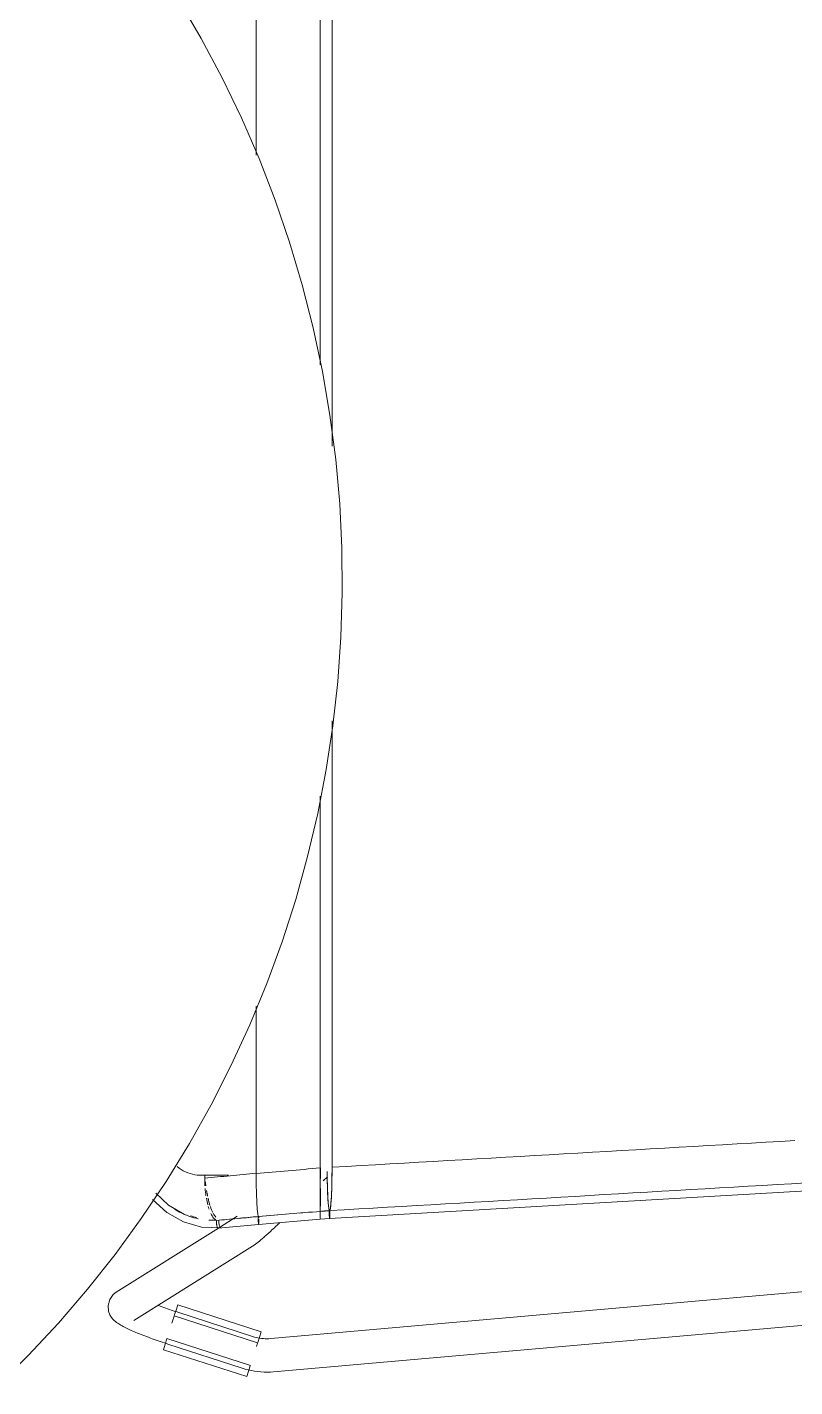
# Model space of a CAD drawing. Header units: millimetres. Extents: x 155927 to 295199, y -4084 to 97293.
# Drawn here: x 160035.2 to 160311.4, y 22518.1 to 23007 of the extents above; entities that cross this region are included whole.
import ezdxf

# ---------------------------------------------------------------- set-up
doc = ezdxf.new("R2010")
doc.units = ezdxf.units.MM
doc.header["$MEASUREMENT"] = 0
doc.layers.add('I-FURN', color=8, linetype='CONTINUOUS', lineweight=9)

msp = doc.modelspace()

# ---------------------------------------------------------------- linework, layer by layer
at = {"layer": 'I-FURN'}
for p, q in [((160117.6, 23021.15), (160117.6, 22961.03)), ((160117.6, 22961.03), (160117.6, 23021.15)), ((160097.83, 23002.98), (160089.75, 23016.79)), ((160140.56, 22885.57), (160140.56, 23019.2)), ((160140.56, 23019.2), (160140.56, 22885.57)), ((160144.88, 22856.34), (160144.88, 23018.94)), ((160144.88, 23018.94), (160144.88, 22856.34)), ((160105.35, 22988.86), (160097.83, 23002.98)), ((160112.3, 22974.45), (160105.35, 22988.86)), ((160118.66, 22959.77), (160112.3, 22974.45)), ((160124.44, 22944.85), (160118.66, 22959.77)), ((160129.61, 22929.71), (160124.44, 22944.85)), ((160134.17, 22914.37), (160129.61, 22929.71)), ((160138.12, 22898.87), (160134.17, 22914.37)), ((160141.44, 22883.22), (160138.12, 22898.87)), ((160144.13, 22867.45), (160141.44, 22883.22)), ((160146.19, 22851.58), (160144.13, 22867.45)), ((160147.62, 22835.65), (160146.19, 22851.58)), ((160148.41, 22819.67), (160147.62, 22835.65)), ((160148.55, 22803.67), (160148.41, 22819.67)), ((160148.06, 22787.68), (160148.55, 22803.67)), ((160146.93, 22771.72), (160148.06, 22787.68)), ((160145.16, 22755.82), (160146.93, 22771.72)), ((160144.88, 22597.04), (160144.88, 22757.61)), ((160144.88, 22757.61), (160144.88, 22597.04)), ((160142.76, 22740), (160145.16, 22755.82)), ((160139.72, 22724.29), (160142.76, 22740)), ((160140.56, 22596.77), (160140.56, 22730.51)), ((160140.56, 22730.51), (160140.56, 22596.77)), ((160136.06, 22708.72), (160139.72, 22724.29)), ((160131.78, 22693.3), (160136.06, 22708.72)), ((160126.89, 22678.07), (160131.78, 22693.3)), ((160121.39, 22663.05), (160126.89, 22678.07)), ((160115.3, 22648.25), (160121.39, 22663.05)), ((160117.6, 22654.95), (160117.6, 22594.83)), ((160117.6, 22594.83), (160117.6, 22654.95)), ((160108.62, 22633.72), (160115.3, 22648.25)), ((160101.36, 22619.46), (160108.62, 22633.72)), ((160093.54, 22605.5), (160101.36, 22619.46)), ((160085.17, 22591.87), (160093.54, 22605.5)), ((160140.57, 22592.99), (160140.56, 22596.77)), ((160140.56, 22596.77), (160140.57, 22592.98)), ((160140.69, 22596.76), (160140.69, 22592.98)), ((160140.69, 22592.98), (160140.69, 22596.76)), ((160143.1, 22595.5), (160143.12, 22593.24)), ((160143.99, 22578.58), (160475.9, 22597.87)), ((160144.85, 22593.25), (160144.88, 22597.04)), ((160076.25, 22578.58), (160085.17, 22591.87)), ((160097.8, 22594.12), (160107.56, 22594.12)), ((160099.04, 22593.13), (160099.04, 22594.18)), ((160117.6, 22594.83), (160117.62, 22591.07)), ((160117.62, 22591.07), (160117.6, 22594.71)), ((160117.7, 22587.53), (160117.62, 22590.97)), ((160117.62, 22590.97), (160117.7, 22587.54)), ((160140.57, 22589.42), (160140.57, 22592.98)), ((160140.57, 22592.98), (160140.57, 22589.42)), ((160141.71, 22592.08), (160143.24, 22593.55)), ((160143.12, 22593.24), (160143.2, 22589.69)), ((160144.78, 22589.69), (160144.85, 22593.25)), ((160085.39, 22580.73), (160080.24, 22585.47)), ((160085.97, 22583.41), (160081.5, 22587.68)), ((160117.7, 22587.54), (160117.81, 22584.44)), ((160117.81, 22584.43), (160117.7, 22587.47)), ((160140.58, 22586.29), (160140.57, 22589.42)), ((160140.57, 22589.42), (160140.58, 22586.28)), ((160140.59, 22583.79), (160140.58, 22586.28)), ((160140.58, 22586.28), (160140.59, 22583.78)), ((160140.68, 22586.3), (160140.66, 22583.8)), ((160140.66, 22583.8), (160140.68, 22586.3)), ((160140.68, 22589.43), (160140.68, 22586.3)), ((160140.68, 22586.3), (160140.68, 22589.42)), ((160143.2, 22589.69), (160143.32, 22586.58)), ((160143.32, 22586.58), (160143.49, 22584.08)), ((160144.49, 22584.06), (160144.65, 22586.56)), ((160144.65, 22586.56), (160144.78, 22589.69)), ((160091.4, 22577.34), (160085.39, 22580.73)), ((160091.8, 22580.05), (160085.97, 22583.41)), ((160117.81, 22584.44), (160117.96, 22581.96)), ((160117.96, 22581.96), (160117.81, 22584.4)), ((160117.96, 22581.96), (160118.14, 22580.22)), ((160118.14, 22580.22), (160117.96, 22581.94)), ((160140.61, 22582.04), (160140.59, 22583.78)), ((160140.59, 22583.78), (160140.61, 22582.03)), ((160140.62, 22581.15), (160140.61, 22582.04)), ((160140.61, 22582.03), (160140.62, 22581.15)), ((160140.62, 22580.68), (160140.62, 22581.15)), ((160140.62, 22581.15), (160140.62, 22580.68)), ((160140.62, 22580.18), (160140.62, 22580.68)), ((160140.62, 22580.68), (160140.62, 22580.18)), ((160140.64, 22581.16), (160140.64, 22580.69)), ((160140.64, 22580.68), (160140.64, 22581.15)), ((160140.64, 22580.69), (160140.64, 22580.19)), ((160140.64, 22580.19), (160140.64, 22580.68)), ((160140.66, 22583.8), (160140.65, 22582.05)), ((160140.65, 22582.05), (160140.66, 22583.8)), ((160143.49, 22584.08), (160143.68, 22582.33)), ((160143.68, 22582.33), (160143.89, 22581.43)), ((160143.89, 22581.43), (160143.88, 22580.96)), ((160143.88, 22580.96), (160143.88, 22580.46)), ((160143.88, 22580.46), (160143.88, 22579.97)), ((160144.09, 22581.42), (160144.3, 22582.31)), ((160144.1, 22580.95), (160144.09, 22581.42)), ((160144.09, 22579.96), (160144.1, 22580.45)), ((160144.1, 22580.45), (160144.1, 22580.95)), ((160144.3, 22582.31), (160144.49, 22584.06)), ((160066.82, 22565.66), (160076.25, 22578.58)), ((160097.92, 22575.47), (160091.4, 22577.34)), ((160104.83, 22575.18), (160097.92, 22575.47)), ((160103.94, 22575.06), (160118.43, 22576.48)), ((160110.79, 22579.4), (160104.34, 22575.36)), ((160118.33, 22579.33), (160118.14, 22580.22)), ((160118.14, 22580.22), (160118.33, 22579.33)), ((160118.33, 22578.86), (160118.32, 22578.36)), ((160118.32, 22578.37), (160118.33, 22578.86)), ((160118.33, 22577.88), (160118.32, 22578.37)), ((160118.32, 22578.36), (160118.33, 22577.87)), ((160118.33, 22579.33), (160118.33, 22578.86)), ((160118.33, 22578.86), (160118.33, 22579.33)), ((160118.34, 22577.42), (160118.33, 22577.88)), ((160118.33, 22577.87), (160118.34, 22577.42)), ((160118.34, 22577.42), (160118.36, 22577.03)), ((160118.36, 22577.04), (160118.34, 22577.42)), ((160118.38, 22576.74), (160118.36, 22577.04)), ((160118.36, 22577.03), (160118.38, 22576.74)), ((160118.38, 22576.74), (160118.4, 22576.55)), ((160118.43, 22576.48), (160118.4, 22576.55)), ((160118.4, 22576.55), (160118.43, 22576.48)), ((160118.43, 22576.48), (160140.63, 22578.31)), ((160118.45, 22576.55), (160118.43, 22576.48)), ((160118.43, 22576.48), (160118.45, 22576.54)), ((160118.48, 22576.74), (160118.45, 22576.55)), ((160118.45, 22576.54), (160118.48, 22576.73)), ((160118.5, 22577.03), (160118.48, 22576.74)), ((160118.48, 22576.73), (160118.5, 22577.02)), ((160118.5, 22577.02), (160118.52, 22577.41)), ((160118.51, 22577.41), (160118.5, 22577.03)), ((160118.53, 22577.86), (160118.51, 22577.41)), ((160118.53, 22578.85), (160118.52, 22579.32)), ((160118.52, 22579.32), (160118.53, 22578.85)), ((160118.52, 22577.41), (160118.53, 22577.86)), ((160118.53, 22577.86), (160118.53, 22578.35)), ((160118.53, 22578.35), (160118.53, 22577.86)), ((160124.11, 22575.24), (160124.55, 22575.66)), ((160124.55, 22575.66), (160125.01, 22576.08)), ((160125.01, 22576.08), (160125.47, 22576.51)), ((160125.47, 22576.51), (160125.94, 22576.95)), ((160140.62, 22579.69), (160140.62, 22580.18)), ((160140.62, 22580.18), (160140.62, 22579.69)), ((160140.62, 22579.24), (160140.62, 22579.69)), ((160140.62, 22579.69), (160140.62, 22579.24)), ((160140.62, 22578.86), (160140.62, 22579.24)), ((160140.62, 22579.24), (160140.62, 22578.85)), ((160140.62, 22578.57), (160140.62, 22578.86)), ((160140.62, 22578.85), (160140.62, 22578.56)), ((160140.64, 22579.7), (160140.63, 22579.25)), ((160140.63, 22579.24), (160140.64, 22579.69)), ((160140.63, 22579.25), (160140.63, 22578.86)), ((160140.63, 22578.86), (160140.63, 22579.24)), ((160143.99, 22578.58), (160140.63, 22578.31)), ((160140.63, 22578.38), (160140.63, 22578.31)), ((160140.63, 22578.31), (160140.63, 22578.38)), ((160140.63, 22578.31), (160140.63, 22578.38)), ((160140.63, 22578.37), (160140.63, 22578.31)), ((160140.64, 22580.19), (160140.64, 22579.7)), ((160140.64, 22579.69), (160140.64, 22580.19)), ((160143.88, 22579.97), (160143.89, 22579.52)), ((160143.89, 22579.52), (160143.91, 22579.14)), ((160143.91, 22579.14), (160143.93, 22578.84)), ((160143.93, 22578.84), (160143.96, 22578.65)), ((160143.96, 22578.65), (160143.99, 22578.58)), ((160143.99, 22578.58), (160144.01, 22578.65)), ((160144.01, 22578.65), (160144.04, 22578.84)), ((160144.04, 22578.84), (160144.06, 22579.13)), ((160144.06, 22579.13), (160144.08, 22579.51)), ((160144.08, 22579.51), (160144.09, 22579.96)), ((160103.97, 22575.13), (160067.2, 22552.1)), ((160118.65, 22570.35), (160118.89, 22570.55)), ((160118.89, 22570.55), (160119.14, 22570.76)), ((160119.14, 22570.76), (160119.41, 22570.99)), ((160119.41, 22570.99), (160119.69, 22571.24)), ((160119.69, 22571.24), (160119.98, 22571.49)), ((160119.98, 22571.49), (160120.29, 22571.77)), ((160120.29, 22571.77), (160120.61, 22572.05)), ((160120.61, 22572.05), (160120.95, 22572.35)), ((160120.95, 22572.35), (160121.3, 22572.67)), ((160121.3, 22572.67), (160121.66, 22573)), ((160121.66, 22573), (160122.04, 22573.34)), ((160122.04, 22573.34), (160122.43, 22573.7)), ((160122.43, 22573.7), (160122.83, 22574.07)), ((160547.31, 22572.69), (160122.81, 22535.39)), ((160122.83, 22574.07), (160123.25, 22574.45)), ((160123.25, 22574.45), (160123.67, 22574.84)), ((160123.67, 22574.84), (160124.11, 22575.24)), ((160056.87, 22553.13), (160066.82, 22565.66)), ((160073.58, 22541.93), (160117.16, 22569.23)), ((160117.16, 22569.23), (160117.49, 22569.45)), ((160117.49, 22569.45), (160117.74, 22569.63)), ((160117.74, 22569.63), (160117.97, 22569.8)), ((160117.97, 22569.8), (160118.19, 22569.98)), ((160118.19, 22569.98), (160118.42, 22570.16)), ((160118.42, 22570.16), (160118.65, 22570.35)), ((160123.86, 22523.44), (160567.18, 22562.39)), ((160046.43, 22541), (160056.87, 22553.13)), ((160066.08, 22551.2), (160064.86, 22549.47)), ((160066.08, 22551.2), (160067.2, 22552.1)), ((160064.86, 22549.47), (160064.27, 22547.24)), ((160064.27, 22547.24), (160064.44, 22545.27)), ((160082.46, 22547.29), (160083.08, 22547.06)), ((160083.08, 22547.06), (160083.72, 22546.82)), ((160083.72, 22546.82), (160084.37, 22546.59)), ((160084.37, 22546.59), (160085.02, 22546.35)), ((160085.02, 22546.35), (160085.69, 22546.12)), ((160085.69, 22546.12), (160086.36, 22545.88)), ((160088.76, 22545.62), (160089.39, 22547.57)), ((160119.4, 22537.88), (160089.39, 22547.57)), ((160064.44, 22545.27), (160064.97, 22543.89)), ((160064.97, 22543.89), (160065.53, 22542.97)), ((160065.53, 22542.97), (160066.05, 22542.35)), ((160066.05, 22542.35), (160066.52, 22541.88)), ((160066.52, 22541.88), (160066.94, 22541.51)), ((160066.94, 22541.51), (160067.35, 22541.2)), ((160067.35, 22541.2), (160067.74, 22540.92)), ((160086.36, 22545.88), (160087.04, 22545.65)), ((160087.04, 22545.65), (160087.73, 22545.41)), ((160088.05, 22543.43), (160087.25, 22540.95)), ((160087.73, 22545.41), (160088.42, 22545.18)), ((160088.08, 22543.53), (160118.09, 22533.84)), ((160088.12, 22543.64), (160088.76, 22545.62)), ((160088.42, 22545.18), (160089.11, 22544.96)), ((160089.11, 22544.96), (160089.44, 22544.85)), ((160116.25, 22536.14), (160089.44, 22544.85)), ((160035.52, 22529.31), (160046.43, 22541)), ((160067.74, 22540.92), (160068.12, 22540.67)), ((160068.12, 22540.67), (160068.52, 22540.42)), ((160068.52, 22540.42), (160068.91, 22540.19)), ((160068.91, 22540.19), (160069.33, 22539.96)), ((160069.33, 22539.96), (160069.75, 22539.73)), ((160069.75, 22539.73), (160070.19, 22539.5)), ((160070.19, 22539.5), (160070.65, 22539.27)), ((160070.65, 22539.27), (160071.12, 22539.04)), ((160071.12, 22539.04), (160071.61, 22538.81)), ((160071.61, 22538.81), (160072.12, 22538.57)), ((160072.12, 22538.57), (160072.65, 22538.33)), ((160072.65, 22538.33), (160073.19, 22538.09)), ((160073.19, 22538.09), (160073.76, 22537.85)), ((160073.76, 22537.85), (160074.33, 22537.61)), ((160074.33, 22537.61), (160074.93, 22537.36)), ((160074.93, 22537.36), (160075.54, 22537.11)), ((160075.54, 22537.11), (160076.17, 22536.86)), ((160076.17, 22536.86), (160076.81, 22536.61)), ((160076.81, 22536.61), (160077.46, 22536.35)), ((160077.46, 22536.35), (160078.13, 22536.1)), ((160119.4, 22537.88), (160118.77, 22535.93)), ((160078.13, 22536.1), (160078.8, 22535.85)), ((160078.8, 22535.85), (160079.49, 22535.59)), ((160079.49, 22535.59), (160080.19, 22535.34)), ((160080.19, 22535.34), (160080.9, 22535.08)), ((160080.9, 22535.08), (160081.61, 22534.83)), ((160081.61, 22534.83), (160082.34, 22534.58)), ((160082.34, 22534.58), (160083.06, 22534.33)), ((160083.06, 22534.33), (160083.8, 22534.08)), ((160083.8, 22534.08), (160084.53, 22533.83)), ((160084.17, 22531.41), (160084.8, 22533.37)), ((160114.18, 22521.72), (160084.17, 22531.41)), ((160084.53, 22533.83), (160085.27, 22533.59)), ((160084.8, 22533.37), (160085.44, 22535.34)), ((160085.27, 22533.59), (160085.73, 22533.44)), ((160115.48, 22525.77), (160085.48, 22535.46)), ((160085.73, 22533.44), (160112.54, 22524.73)), ((160116.28, 22536.13), (160116.25, 22536.14)), ((160116.91, 22535.94), (160116.28, 22536.13)), ((160117.55, 22535.77), (160116.91, 22535.94)), ((160118.2, 22535.63), (160117.55, 22535.77)), ((160118.06, 22533.74), (160117.68, 22532.58)), ((160118.77, 22535.93), (160118.13, 22533.96)), ((160118.85, 22535.52), (160118.2, 22535.63)), ((160119.51, 22535.43), (160118.85, 22535.52)), ((160120.17, 22535.37), (160119.51, 22535.43)), ((160120.83, 22535.34), (160120.17, 22535.37)), ((160121.49, 22535.33), (160120.83, 22535.34)), ((160122.15, 22535.35), (160121.49, 22535.33)), ((160122.81, 22535.39), (160122.15, 22535.35)), ((160024.15, 22518.05), (160035.52, 22529.31)), ((160112.54, 22524.73), (160113.63, 22524.39)), ((160113.63, 22524.39), (160114.74, 22524.11)), ((160114.81, 22523.68), (160114.18, 22521.72)), ((160114.74, 22524.11), (160115.85, 22523.86)), ((160115.45, 22525.65), (160114.81, 22523.68)), ((160115.85, 22523.86), (160116.98, 22523.67)), ((160116.98, 22523.67), (160118.11, 22523.51)), ((160118.11, 22523.51), (160119.25, 22523.41)), ((160119.25, 22523.41), (160120.39, 22523.34)), ((160120.39, 22523.34), (160121.53, 22523.33)), ((160121.53, 22523.33), (160122.67, 22523.36)), ((160122.67, 22523.36), (160123.81, 22523.43)), ((160123.81, 22523.43), (160123.86, 22523.44))]:
    msp.add_line(p, q, dxfattribs=at)
for points in [[(160311.37, 22606.62), (160255.91, 22603.43), (160200.41, 22600.23), (160144.88, 22597.04)], [(160476.09, 22600.74), (160420.85, 22597.52), (160310.25, 22591.08), (160199.49, 22584.64), (160144.09, 22581.42)], [(160129.07, 22595.74), (160125.24, 22595.4), (160121.42, 22595.05), (160117.6, 22594.71)], [(160140.56, 22596.77), (160136.73, 22596.43), (160132.9, 22596.09), (160129.07, 22595.74)], [(160099.04, 22594.18), (160098.54, 22594.13), (160098.03, 22594.11), (160097.52, 22594.12)], [(160099.04, 22593.13), (160102.07, 22593.39), (160108.21, 22593.93), (160114.46, 22594.52), (160117.6, 22594.83)], [(160099.14, 22590.34), (160099.09, 22591.25), (160099.05, 22592.18), (160099.04, 22593.13)], [(160099.28, 22591.72), (160099.33, 22591.24), (160099.4, 22590.77), (160099.46, 22590.31)], [(160099.51, 22586.78), (160099.39, 22587.63), (160099.27, 22588.5), (160099.21, 22589.41)], [(160100.15, 22583.55), (160099.96, 22584.29), (160099.8, 22585.09), (160099.65, 22585.92)], [(160099.73, 22588.6), (160099.84, 22587.92), (160099.97, 22587.27), (160100.11, 22586.61)], [(160100.26, 22585.94), (160100.47, 22585.02), (160100.71, 22584.08), (160100.95, 22583.23)], [(160100.61, 22581.96), (160100.51, 22582.25), (160100.42, 22582.56), (160100.33, 22582.87)], [(160101.1, 22582.9), (160101.37, 22582.09), (160101.66, 22581.28), (160101.95, 22580.73)], [(160103.38, 22577.9), (160102.99, 22578.04), (160102.24, 22578.61), (160101.54, 22579.75), (160101.21, 22580.44)], [(160102.07, 22580.48), (160102.38, 22579.84), (160102.7, 22579.45), (160103.02, 22579.12)], [(160140.62, 22581.15), (160136.9, 22580.84), (160129.47, 22580.24), (160122.04, 22579.64), (160118.33, 22579.33)], [(160134.31, 22580.63), (160133.9, 22580.6), (160133.49, 22580.56), (160133.08, 22580.53)], [(160140.62, 22581.15), (160141.2, 22581.19), (160142.35, 22581.28), (160143.51, 22581.37), (160144.09, 22581.42)], [(160140.64, 22581.16), (160141.18, 22581.2), (160142.26, 22581.29), (160143.35, 22581.38), (160143.89, 22581.43)], [(160093.98, 22579.56), (160094.69, 22579.3), (160095.42, 22579.12), (160096.15, 22578.99)], [(160102.96, 22577.94), (160102.14, 22577.91), (160101.32, 22577.92), (160100.51, 22577.97)], [(160100.6, 22578.04), (160101.25, 22577.98), (160101.9, 22577.97), (160102.55, 22577.98)], [(160103.38, 22577.9), (160105.82, 22578.13), (160110.77, 22578.61), (160115.81, 22579.09), (160118.33, 22579.33)], [(160111.44, 22578.61), (160113.78, 22578.85), (160116.15, 22579.08), (160118.52, 22579.32)], [(160129.47, 22580.23), (160125.82, 22579.93), (160122.17, 22579.62), (160118.52, 22579.32)]]:
    msp.add_open_spline(points, degree=3, dxfattribs=at)
for points, knots in [([(160099.04, 22594.18), (160096.66, 22593.96), (160093.06, 22594.59), (160090.06, 22596.52), (160089.15, 22597.29)], [0, 0, 0, 0, 0.3333333, 0.5, 0.5, 0.5, 0.5]), ([(160143.89, 22581.43), (160143.74, 22581.71), (160143.54, 22583.11), (160143.32, 22586.46), (160143.19, 22589.62), (160143.12, 22592.73), (160143.1, 22594.74), (160143.1, 22595.5)], [-1, -1, -1, -1, -0.6666667, -0.5, -0.3333333, -0.1666667, -0.0664381, -0.0664381, -0.0664381, -0.0664381]), ([(160144.88, 22597.04), (160144.88, 22595.76), (160144.86, 22593.21), (160144.78, 22589.61), (160144.66, 22586.44), (160144.44, 22583.08), (160144.23, 22581.7), (160144.09, 22581.42)], [-1, -1, -1, -1, -0.833333, -0.666667, -0.5, -0.333333, 0, 0, 0, 0]), ([(160096.7, 22578.5), (160094.62, 22578.94), (160091.66, 22579.92), (160088.99, 22581.47), (160088.19, 22582)], [-0.8210019, -0.8210019, -0.8210019, -0.8210019, -0.6666667, -0.5975811, -0.5975811, -0.5975811, -0.5975811]), ([(160143.99, 22578.58), (160143.97, 22578.58), (160143.94, 22578.72), (160143.91, 22579.12), (160143.89, 22579.5), (160143.88, 22579.96), (160143.87, 22580.46), (160143.88, 22580.96), (160143.88, 22581.28), (160143.89, 22581.43)], [-0.5, -0.5, -0.5, -0.5, -0.375, -0.3125, -0.25, -0.1875, -0.125, -0.0625, 0, 0, 0, 0]), ([(160144.09, 22581.42), (160144.09, 22581.19), (160144.1, 22580.7), (160144.1, 22580.07), (160144.09, 22579.61), (160144.07, 22579.2), (160144.04, 22578.74), (160144.01, 22578.58), (160143.99, 22578.58)], [-1, -1, -1, -1, -0.90625, -0.8125, -0.765625, -0.71875, -0.625, -0.501507, -0.501507, -0.501507, -0.501507]), ([(160103.79, 22575.11), (160103.76, 22575.12), (160103.72, 22575.17), (160103.64, 22575.28), (160103.54, 22575.47), (160103.44, 22575.79), (160103.37, 22576.18), (160103.33, 22576.54), (160103.31, 22576.92), (160103.32, 22577.36), (160103.35, 22577.72), (160103.38, 22577.9)], [0.5555556, 0.5555556, 0.5555556, 0.5555556, 0.5833333, 0.6180556, 0.6527778, 0.7222222, 0.7916667, 0.8263889, 0.8611111, 0.9305556, 1, 1, 1, 1]), ([(160104.11, 22578), (160104.1, 22577.78), (160104.11, 22577.29), (160104.19, 22576.54), (160104.35, 22575.87), (160104.52, 22575.44), (160104.64, 22575.28), (160104.68, 22575.24)], [-1, -1, -1, -1, -0.90625, -0.8125, -0.71875, -0.625, -0.5625, -0.5625, -0.5625, -0.5625])]:
    msp.add_open_spline(points, degree=3, knots=knots, dxfattribs=at)

doc.saveas('drawing.dxf')
